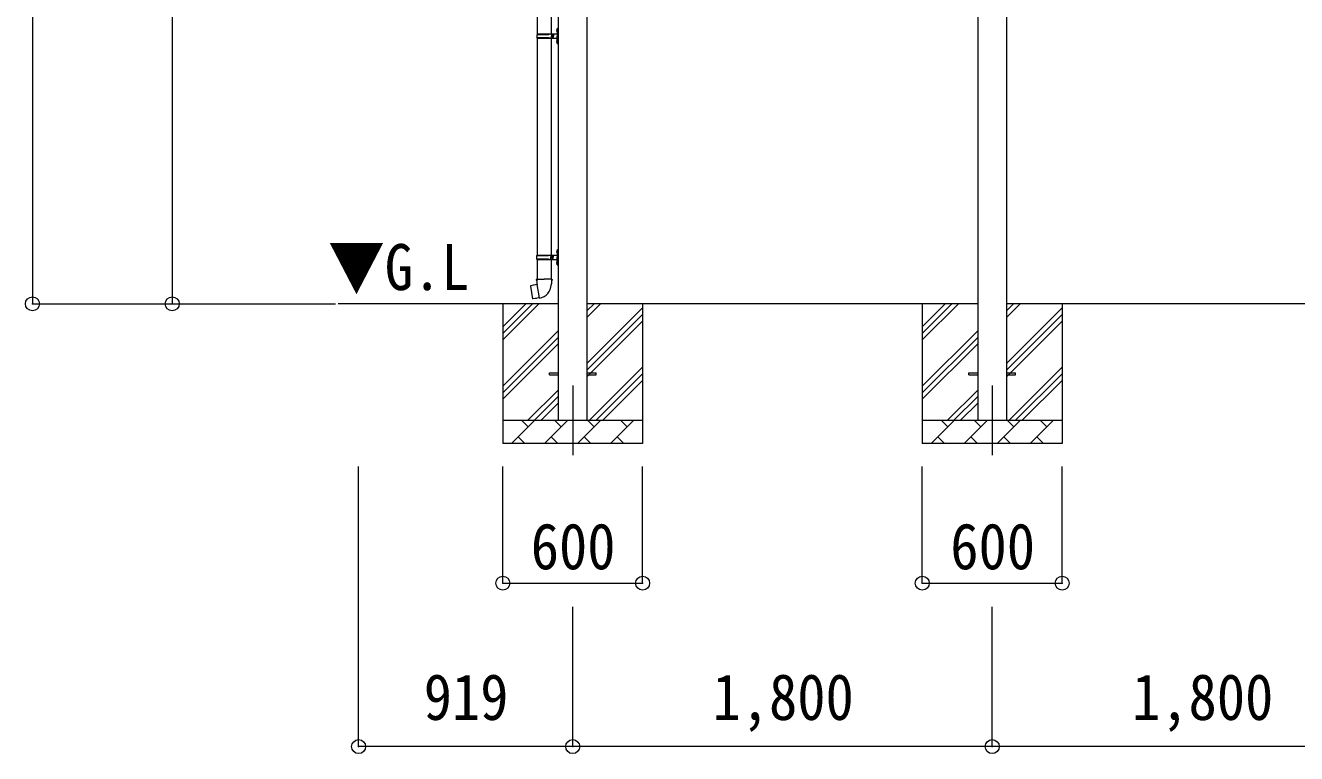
# Model space of a CAD drawing. Units: millimetres at full size, sheet at 1:60. Extents: x -16864 to 16864, y -11640 to 11640.
# Drawn here: x -512 to 4942, y -8491 to -5364 of the extents above; entities that cross this region are included whole.
import ezdxf
from ezdxf.enums import TextEntityAlignment as Align

# ---------------------------------------------------------------- set-up
doc = ezdxf.new("R2010")
doc.units = ezdxf.units.MM
doc.header["$LTSCALE"] = 60
doc.header["$PDMODE"] = 32
doc.header["$PDSIZE"] = 60
doc.linetypes.add('CHAIN1', pattern=[8, 5, -1, 1, -1])
for name, color, linetype, lineweight in [('0-1_Defpoints', 7, 'CHAIN1', 9), ('0-2_TEXT1', 4, 'Continuous', 9), ('0-3_SHAPE', 7, 'Continuous', 9), ('0-7_PARTS2', 7, 'Continuous', 9), ('0-8_TABLE1', 6, 'Continuous', 9), ('0-9_DIM1', 7, 'Continuous', 9)]:
    doc.layers.add(name, color=color, linetype=linetype, lineweight=lineweight)
doc.styles.add('ＭＳ ゴシック', font='')
doc.styles.get('ＭＳ ゴシック').set_extended_font_data('MS Gothic')

msp = doc.modelspace()

# ---------------------------------------------------------------- linework, layer by layer
at = {"layer": '0-1_Defpoints'}
for p, q in [((1836.29, -6909.99), (1836.29, -7258.99)), ((3636.29, -6909.99), (3636.29, -7258.99))]:
    msp.add_line(p, q, dxfattribs=at)
at = {"layer": '0-2_TEXT1'}
for p, q in [((3573.79, -3536.78), (3573.79, -7059.99)), ((3698.79, -7059.99), (3698.79, -3536.78)), ((1773.79, -3562.49), (1773.79, -7059.99)), ((1898.79, -7059.99), (1898.79, -3562.49)), ((1736.29, -6855.49), (1773.79, -6855.49)), ((1736.29, -6864.49), (1736.29, -6855.49)), ((1736.29, -6855.49), (1773.79, -6855.49)), ((1736.29, -6864.49), (1736.29, -6855.49)), ((1736.29, -6864.49), (1773.79, -6864.49)), ((1736.29, -6864.49), (1773.79, -6864.49)), ((1898.79, -6855.49), (1936.29, -6855.49)), ((1898.79, -6855.49), (1936.29, -6855.49)), ((1898.79, -6864.49), (1936.29, -6864.49)), ((1898.79, -6864.49), (1936.29, -6864.49)), ((1936.29, -6864.49), (1936.29, -6855.49)), ((1936.29, -6864.49), (1936.29, -6855.49)), ((3536.29, -6855.49), (3573.79, -6855.49)), ((3536.29, -6864.49), (3536.29, -6855.49)), ((3536.29, -6855.49), (3573.79, -6855.49)), ((3536.29, -6864.49), (3536.29, -6855.49)), ((3536.29, -6864.49), (3573.79, -6864.49)), ((3536.29, -6864.49), (3573.79, -6864.49)), ((3698.79, -6855.49), (3736.29, -6855.49)), ((3698.79, -6855.49), (3736.29, -6855.49)), ((3698.79, -6864.49), (3736.29, -6864.49)), ((3698.79, -6864.49), (3736.29, -6864.49)), ((3736.29, -6864.49), (3736.29, -6855.49)), ((3736.29, -6864.49), (3736.29, -6855.49))]:
    msp.add_line(p, q, dxfattribs=at)
at = {"layer": '0-3_SHAPE'}
for p, q in [((1773.79, -6559.99), (829.63, -6559.99)), ((1536.29, -6559.99), (1536.29, -7159.99)), ((1536.29, -6658.47), (1634.77, -6559.99)), ((1536.29, -6686.76), (1663.06, -6559.99)), ((1536.29, -6715.04), (1691.34, -6559.99)), ((3573.79, -6559.99), (1898.79, -6559.99)), ((1898.79, -6588.81), (1927.62, -6559.99)), ((1898.79, -6617.1), (1955.9, -6559.99)), ((1898.79, -6815.09), (2136.29, -6577.59)), ((2136.29, -6559.99), (2136.29, -7159.99)), ((3336.29, -6559.99), (3336.29, -7159.99)), ((3336.29, -6658.47), (3434.77, -6559.99)), ((3336.29, -6686.76), (3463.06, -6559.99)), ((3336.29, -6715.04), (3491.34, -6559.99)), ((5373.79, -6559.99), (3698.79, -6559.99)), ((3698.79, -6588.81), (3727.62, -6559.99)), ((3698.79, -6617.1), (3755.9, -6559.99)), ((3698.79, -6815.09), (3936.29, -6577.59)), ((3936.29, -6559.99), (3936.29, -7159.99)), ((1898.79, -6843.37), (2136.29, -6605.87)), ((1898.79, -6871.66), (2136.29, -6634.16)), ((3698.79, -6843.37), (3936.29, -6605.87)), ((3698.79, -6871.66), (3936.29, -6634.16)), ((1536.29, -6913.03), (1773.79, -6675.53)), ((1536.29, -6941.31), (1773.79, -6703.81)), ((3336.29, -6913.03), (3573.79, -6675.53)), ((3336.29, -6941.31), (3573.79, -6703.81)), ((1536.29, -6969.6), (1773.79, -6732.1)), ((3336.29, -6969.6), (3573.79, -6732.1)), ((1908.45, -7059.99), (2136.29, -6832.15)), ((1936.73, -7059.99), (2136.29, -6860.43)), ((3708.45, -7059.99), (3936.29, -6832.15)), ((3736.73, -7059.99), (3936.29, -6860.43)), ((1965.02, -7059.99), (2136.29, -6888.72)), ((3765.02, -7059.99), (3936.29, -6888.72)), ((1643.89, -7059.99), (1773.79, -6930.09)), ((1672.18, -7059.99), (1773.79, -6958.37)), ((3443.89, -7059.99), (3573.79, -6930.09)), ((3472.18, -7059.99), (3573.79, -6958.37)), ((1700.46, -7059.99), (1773.79, -6986.66)), ((3500.46, -7059.99), (3573.79, -6986.66)), ((1536.29, -7059.99), (2136.29, -7059.99)), ((1574.16, -7159.99), (1674.16, -7059.99)), ((1645.61, -7088.54), (1617.05, -7059.99)), ((1715.58, -7159.99), (1815.58, -7059.99)), ((1787.03, -7088.54), (1758.48, -7059.99)), ((1857, -7159.99), (1957, -7059.99)), ((1928.45, -7088.54), (1899.9, -7059.99)), ((1998.42, -7159.99), (2098.42, -7059.99)), ((2069.87, -7088.54), (2041.32, -7059.99)), ((3336.29, -7059.99), (3936.29, -7059.99)), ((3374.16, -7159.99), (3474.16, -7059.99)), ((3445.61, -7088.54), (3417.05, -7059.99)), ((3515.58, -7159.99), (3615.58, -7059.99)), ((3587.03, -7088.54), (3558.48, -7059.99)), ((3657, -7159.99), (3757, -7059.99)), ((3728.45, -7088.54), (3699.9, -7059.99)), ((3798.42, -7159.99), (3898.42, -7059.99)), ((3869.87, -7088.54), (3841.32, -7059.99)), ((1602.71, -7131.44), (1631.27, -7159.99)), ((1744.14, -7131.44), (1772.69, -7159.99)), ((1885.56, -7131.44), (1914.11, -7159.99)), ((2026.98, -7131.44), (2055.53, -7159.99)), ((3402.71, -7131.44), (3431.27, -7159.99)), ((3544.14, -7131.44), (3572.69, -7159.99)), ((3685.56, -7131.44), (3714.11, -7159.99)), ((3826.98, -7131.44), (3855.53, -7159.99)), ((2136.29, -7159.99), (1536.29, -7159.99)), ((3936.29, -7159.99), (3336.29, -7159.99))]:
    msp.add_line(p, q, dxfattribs=at)
at = {"layer": '0-8_TABLE1'}
for p, q in [((-481.92, -3216.7), (-481.92, -6559.99)), ((118.08, -3559.99), (118.08, -6559.99)), ((-481.92, -6559.99), (818.77, -6559.99)), ((917.77, -8460.99), (917.77, -7258.99)), ((1536.29, -7758.99), (1536.29, -7258.99)), ((2136.29, -7758.99), (2136.29, -7258.99)), ((3336.29, -7758.99), (3336.29, -7258.99)), ((3936.29, -7758.99), (3936.29, -7258.99)), ((1536.29, -7758.99), (2136.29, -7758.99)), ((3336.29, -7758.99), (3936.29, -7758.99)), ((1836.29, -8460.99), (1836.29, -7860.99)), ((3636.29, -8460.99), (3636.29, -7860.99)), ((1836.29, -8460.99), (917.77, -8460.99)), ((3636.29, -8460.99), (1836.29, -8460.99)), ((5436.29, -8460.99), (3636.29, -8460.99))]:
    msp.add_line(p, q, dxfattribs=at)
for p in [(-481.92, -6559.99), (118.08, -6559.99), (1536.29, -7758.99), (2136.29, -7758.99), (3336.29, -7758.99), (3936.29, -7758.99), (917.77, -8460.99), (1836.29, -8460.99), (3636.29, -8460.99)]:
    msp.add_point(p, dxfattribs=at)
at = {"layer": '0-9_DIM1'}
for p, q in [((1683.79, -3671), (1683.79, -5400.99)), ((1743.79, -3671), (1743.79, -5400.99)), ((1767.49, -5383.84), (1769.54, -5384.84)), ((1768.76, -5381.84), (1769.39, -5381.84)), ((1768.76, -5381.84), (1768.76, -5390.14)), ((1768.76, -5390.14), (1769.39, -5390.14)), ((1769.39, -5381.84), (1769.39, -5390.14)), ((1769.39, -5381.84), (1769.79, -5382.24)), ((1769.39, -5390.14), (1769.79, -5389.74)), ((1769.54, -5384.84), (1770.15, -5385.99)), ((1769.79, -5377.99), (1772.79, -5376.49)), ((1769.79, -5377.99), (1769.79, -5409.99)), ((1769.79, -5382.24), (1769.79, -5389.74)), ((1772.79, -5376.49), (1772.79, -5409.99)), ((1772.79, -5376.49), (1773.79, -5376.49)), ((1773.79, -5376.49), (1773.79, -5409.99)), ((1683.29, -5402.99), (1733.62, -5402.99)), ((1683.29, -5416.99), (1733.62, -5416.99)), ((1683.79, -5418.98), (1683.79, -6350.99)), ((1684.29, -5400.99), (1684.29, -5402.99)), ((1684.29, -5400.99), (1767.79, -5400.99)), ((1684.29, -5418.99), (1684.29, -5416.99)), ((1684.29, -5418.99), (1767.79, -5418.99)), ((1743.29, -5400.99), (1743.29, -5405.49)), ((1743.29, -5405.49), (1745.29, -5405.49)), ((1743.29, -5418.99), (1743.29, -5414.49)), ((1743.29, -5414.49), (1745.29, -5414.49)), ((1743.79, -5418.98), (1743.79, -6350.99)), ((1745.29, -5405.49), (1745.29, -5409.99)), ((1745.29, -5414.49), (1745.29, -5409.99)), ((1751.29, -5400.99), (1751.29, -5409.99)), ((1751.29, -5405.49), (1754.29, -5405.49)), ((1751.29, -5418.99), (1751.29, -5409.99)), ((1751.29, -5414.49), (1754.29, -5414.49)), ((1754.29, -5405.49), (1754.29, -5409.99)), ((1754.29, -5414.49), (1754.29, -5409.99)), ((1767.49, -5431.84), (1769.54, -5432.84)), ((1768.76, -5429.84), (1769.39, -5429.84)), ((1768.76, -5429.84), (1768.76, -5438.14)), ((1768.76, -5438.14), (1769.39, -5438.14)), ((1769.39, -5429.84), (1769.39, -5438.14)), ((1769.39, -5429.84), (1769.79, -5430.24)), ((1769.39, -5438.14), (1769.79, -5437.74)), ((1769.54, -5432.84), (1770.15, -5433.99)), ((1769.79, -5441.99), (1769.79, -5409.99)), ((1769.79, -5430.24), (1769.79, -5437.74)), ((1769.79, -5441.99), (1772.79, -5443.49)), ((1772.79, -5443.49), (1772.79, -5409.99)), ((1772.79, -5443.49), (1773.79, -5443.49)), ((1773.79, -5443.49), (1773.79, -5409.99)), ((1769.79, -6327.99), (1772.79, -6326.49)), ((1772.79, -6326.49), (1772.79, -6359.99)), ((1772.79, -6326.49), (1773.79, -6326.49)), ((1773.79, -6326.49), (1773.79, -6359.99)), ((1680.79, -6352.99), (1731.12, -6352.99)), ((1680.79, -6366.99), (1731.12, -6366.99)), ((1681.79, -6350.99), (1767.79, -6350.99)), ((1681.79, -6350.99), (1681.79, -6352.99)), ((1681.79, -6368.99), (1681.79, -6366.99)), ((1681.79, -6368.99), (1767.79, -6368.99)), ((1683.79, -6368.99), (1683.79, -6453.92)), ((1740.79, -6350.99), (1740.79, -6355.49)), ((1740.79, -6355.49), (1742.79, -6355.49)), ((1740.79, -6368.99), (1740.79, -6364.49)), ((1740.79, -6364.49), (1742.79, -6364.49)), ((1742.79, -6355.49), (1742.79, -6359.99)), ((1742.79, -6364.49), (1742.79, -6359.99)), ((1743.79, -6368.99), (1743.79, -6453.92)), ((1748.79, -6350.99), (1748.79, -6359.99)), ((1748.79, -6355.49), (1751.79, -6355.49)), ((1748.79, -6368.99), (1748.79, -6359.99)), ((1748.79, -6364.49), (1751.79, -6364.49)), ((1751.79, -6355.49), (1751.79, -6359.99)), ((1751.79, -6364.49), (1751.79, -6359.99)), ((1767.49, -6333.84), (1769.54, -6334.84)), ((1768.76, -6331.84), (1769.39, -6331.84)), ((1768.76, -6331.84), (1768.76, -6340.14)), ((1768.76, -6340.14), (1769.39, -6340.14)), ((1768.76, -6379.84), (1769.39, -6379.84)), ((1768.76, -6379.84), (1768.76, -6388.14)), ((1769.39, -6331.84), (1769.39, -6340.14)), ((1769.39, -6331.84), (1769.79, -6332.24)), ((1769.39, -6340.14), (1769.79, -6339.74)), ((1769.39, -6379.84), (1769.39, -6388.14)), ((1769.39, -6379.84), (1769.79, -6380.24)), ((1769.54, -6334.84), (1770.15, -6335.99)), ((1769.79, -6327.99), (1769.79, -6359.99)), ((1769.79, -6332.24), (1769.79, -6339.74)), ((1769.79, -6391.99), (1769.79, -6359.99)), ((1769.79, -6380.24), (1769.79, -6387.74)), ((1772.79, -6393.49), (1772.79, -6359.99)), ((1773.79, -6393.49), (1773.79, -6359.99)), ((1767.49, -6381.84), (1769.54, -6382.84)), ((1768.76, -6388.14), (1769.39, -6388.14)), ((1769.39, -6388.14), (1769.79, -6387.74)), ((1769.54, -6382.84), (1770.15, -6383.99)), ((1769.79, -6391.99), (1772.79, -6393.49)), ((1772.79, -6393.49), (1773.79, -6393.49)), ((1655.33, -6482.37), (1654.52, -6483.54)), ((1654.52, -6483.54), (1664.14, -6538.1)), ((1683.2, -6477.12), (1655.33, -6482.37)), ((1668.07, -6479.77), (1667.86, -6480.01)), ((1681.94, -6453.92), (1679.79, -6454.7)), ((1679.79, -6454.7), (1679.79, -6458.32)), ((1679.79, -6458.32), (1682.03, -6459.13)), ((1681.94, -6453.92), (1713.79, -6453.92)), ((1681.94, -6453.92), (1682.03, -6459.13)), ((1682.03, -6459.13), (1682.29, -6473.92)), ((1682.29, -6473.92), (1683.64, -6475.92)), ((1693.56, -6534.41), (1683.42, -6476.94)), ((1683.45, -6476.12), (1683.45, -6476.82)), ((1683.64, -6475.92), (1683.61, -6475.92)), ((1745.64, -6453.92), (1713.79, -6453.92)), ((1743.98, -6475.86), (1743.91, -6478.02)), ((1745.29, -6473.92), (1743.98, -6475.86)), ((1747.79, -6458.32), (1745.55, -6459.13)), ((1745.64, -6453.92), (1747.79, -6454.7)), ((1747.79, -6454.7), (1747.79, -6458.32)), ((1678.17, -6537.01), (1677.89, -6536.85)), ((1693.86, -6535.18), (1693.62, -6534.51))]:
    msp.add_line(p, q, dxfattribs=at)
for points in [[(1767.49, -5388.14), (1769.54, -5387.14), (1770.15, -5385.99)], [(1767.49, -5436.14), (1769.54, -5435.14), (1770.15, -5433.99)], [(1767.49, -6338.14), (1769.54, -6337.14), (1770.15, -6335.99)], [(1767.49, -6386.14), (1769.54, -6385.14), (1770.15, -6383.99)], [(1670.32, -6479.55), (1670.04, -6479.39), (1668.07, -6479.77)], [(1745.64, -6453.92), (1745.55, -6459.13), (1745.29, -6473.92)], [(1693.29, -6534.32), (1665.3, -6538.92), (1664.14, -6538.1)], [(1680.35, -6536.45), (1680.14, -6536.68), (1678.17, -6537.01)]]:
    msp.add_lwpolyline(points, dxfattribs=at)
for centre, radius, start, end in [((1773.09, -5385.99), 6, 136.21765, 223.78235), ((1767.79, -5398.99), 2, 270, 359.99998), ((1732.04, -5409.99), 49.25, 171.82876, 180.00002), ((1732.04, -5409.99), 49.25, 180.00002, 188.17127), ((1733.62, -5400.99), 2, 270, 359.99998), ((1733.62, -5418.99), 2, 0.00005, 90.00004), ((1773.09, -5433.99), 6, 136.21765, 223.78235), ((1767.79, -5420.99), 2, 0.00005, 90.00004), ((1729.54, -6359.99), 49.25, 171.82876, 180.00002), ((1729.54, -6359.99), 49.25, 180.00002, 188.17127), ((1731.12, -6350.99), 2, 270, 359.99998), ((1731.12, -6368.99), 2, 0.00005, 90.00004), ((1773.09, -6335.99), 6, 136.21765, 223.78235), ((1773.09, -6383.99), 6, 136.21765, 223.78235), ((1767.79, -6348.99), 2, 270, 359.99998), ((1767.79, -6370.99), 2, 0.00005, 90.00004), ((1683.15, -6476.82), 0.3, 280.66842, 0), ((1683.65, -6476.12), 0.2, 100, 180), ((1683.64, -6475.92), 60.3, 279.96938, 358), ((1693.34, -6534.62), 0.3, 20, 99.33158), ((1694.05, -6535.11), 0.2, 200, 279.96938)]:
    msp.add_arc(centre, radius, start, end, dxfattribs=at)

# ---------------------------------------------------------------- texts
at = {"layer": '0-7_PARTS2', "style": 'ＭＳ ゴシック', "width": 0.9}
msp.add_text('▼G.L', height=197.9, dxfattribs=at).set_placement((786.91, -6560.27), align=Align.BOTTOM_LEFT)
at = {"layer": '0-8_TABLE1', "color": 7, "style": 'ＭＳ ゴシック', "width": 0.9}
for s, p in [('600', (1656.29, -7758.99)), ('600', (3456.29, -7758.99)), ('919', (1197.03, -8405.99)), ('1,800', (2436.29, -8405.99)), ('1,800', (4236.29, -8405.99))]:
    msp.add_text(s, height=197.9, dxfattribs=at).set_placement(p, align=Align.BOTTOM_LEFT)

doc.saveas('drawing.dxf')
